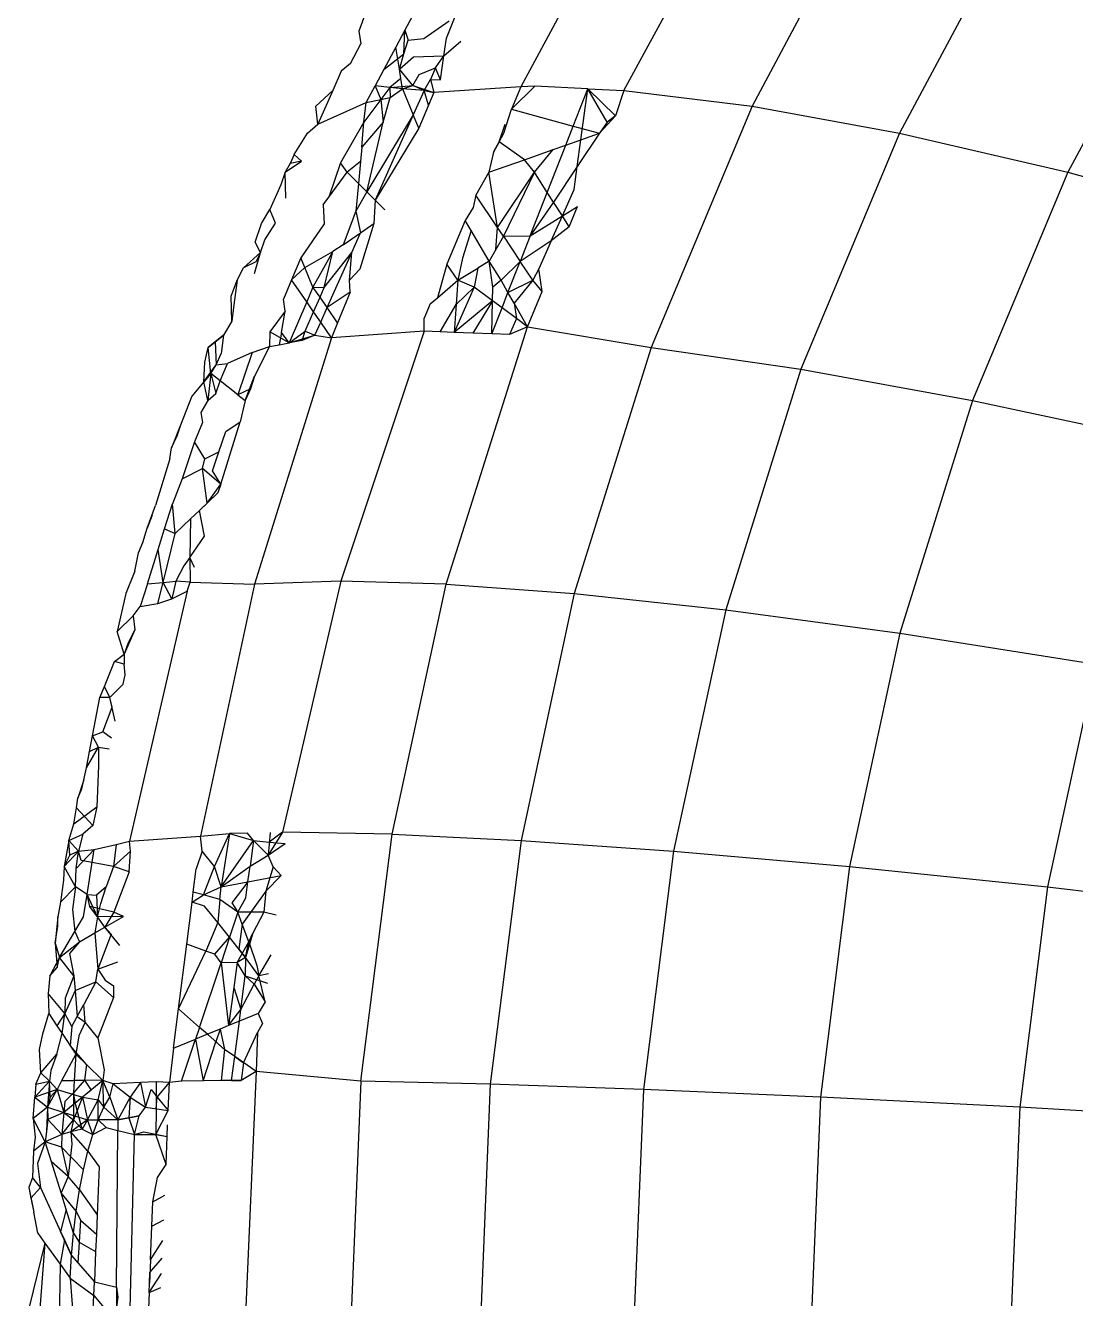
# Model space of a CAD drawing. Header units: millimetres. Extents: x 153 to 4750, y 92 to 3343.
# Drawn here: x 2845.381 to 2848.306, y 1089.182 to 1092.727 of the extents above; entities that cross this region are included whole.
import ezdxf

# ---------------------------------------------------------------- set-up
doc = ezdxf.new("R2010")
doc.units = ezdxf.units.MM

msp = doc.modelspace()

# ---------------------------------------------------------------- linework, layer by layer
for p, q in [((2847.1162, 1093.2197), (2846.7615, 1092.5568)), ((2847.0483, 1092.5467), (2847.4062, 1093.2031)), ((2847.7525, 1093.1512), (2847.4051, 1092.5028)), ((2848.1554, 1093.0612), (2847.8158, 1092.4273)), ((2848.6135, 1092.9315), (2848.285, 1092.3185)), ((2846.4792, 1092.7906), (2846.4383, 1092.7143)), ((2846.3284, 1092.7612), (2846.31, 1092.7115)), ((2846.491, 1092.6909), (2846.5617, 1092.7405)), ((2846.5544, 1092.6917), (2846.5816, 1092.7612)), ((2846.31, 1092.7115), (2846.3158, 1092.6763)), ((2846.4383, 1092.7143), (2846.4127, 1092.6665)), ((2846.4357, 1092.648), (2846.4383, 1092.7143)), ((2846.4383, 1092.7143), (2846.4473, 1092.6861)), ((2846.2865, 1092.6215), (2846.3158, 1092.6763)), ((2846.4127, 1092.6665), (2846.3795, 1092.6044)), ((2846.4228, 1092.6056), (2846.4127, 1092.6665)), ((2846.4357, 1092.648), (2846.4473, 1092.6861)), ((2846.4473, 1092.6861), (2846.491, 1092.6909)), ((2846.547, 1092.6426), (2846.5544, 1092.6917)), ((2846.547, 1092.6426), (2846.5944, 1092.6834)), ((2846.3795, 1092.6044), (2846.4357, 1092.648)), ((2846.4228, 1092.6056), (2846.4357, 1092.648)), ((2846.4228, 1092.6056), (2846.462, 1092.6402)), ((2846.462, 1092.6402), (2846.547, 1092.6426)), ((2846.5235, 1092.6097), (2846.547, 1092.6426)), ((2846.5371, 1092.5764), (2846.547, 1092.6426)), ((2846.2609, 1092.6), (2846.2379, 1092.5464)), ((2846.2865, 1092.6215), (2846.2609, 1092.6)), ((2846.3795, 1092.6044), (2846.355, 1092.5588)), ((2846.4271, 1092.5794), (2846.4228, 1092.6056)), ((2846.4606, 1092.5603), (2846.4228, 1092.6056)), ((2846.4606, 1092.5603), (2846.4777, 1092.5908)), ((2846.4777, 1092.5908), (2846.5235, 1092.6097)), ((2846.5235, 1092.6097), (2846.5092, 1092.5765)), ((2846.5371, 1092.5764), (2846.5235, 1092.6097)), ((2846.3303, 1092.5126), (2846.355, 1092.5588)), ((2846.3964, 1092.555), (2846.355, 1092.5588)), ((2846.355, 1092.5588), (2846.3711, 1092.5211)), ((2846.3964, 1092.555), (2846.3711, 1092.5211)), ((2846.4271, 1092.5794), (2846.3964, 1092.555)), ((2846.3964, 1092.555), (2846.4606, 1092.5603)), ((2846.4319, 1092.5507), (2846.3964, 1092.555)), ((2846.3964, 1092.555), (2846.3968, 1092.5265)), ((2846.4319, 1092.5507), (2846.4271, 1092.5794)), ((2846.4319, 1092.5507), (2846.4606, 1092.5603)), ((2846.4606, 1092.5603), (2846.5187, 1092.5409)), ((2846.4919, 1092.5464), (2846.4606, 1092.5603)), ((2846.4919, 1092.5464), (2846.5092, 1092.5765)), ((2846.5092, 1092.5765), (2846.5187, 1092.5409)), ((2846.5092, 1092.5765), (2846.5371, 1092.5764)), ((2846.7615, 1092.5568), (2846.5187, 1092.5409)), ((2846.7354, 1092.4944), (2846.8002, 1092.5585)), ((2846.7615, 1092.5568), (2846.7354, 1092.4944)), ((2846.8002, 1092.5585), (2846.7615, 1092.5568)), ((2846.9477, 1092.5507), (2846.8002, 1092.5585)), ((2846.1905, 1092.5028), (2846.2379, 1092.5464)), ((2846.2379, 1092.5464), (2846.1961, 1092.4528)), ((2846.3711, 1092.5211), (2846.3242, 1092.4583)), ((2846.3303, 1092.5126), (2846.3711, 1092.5211)), ((2846.3711, 1092.5211), (2846.3968, 1092.5265)), ((2846.3711, 1092.5211), (2846.3778, 1092.4583)), ((2846.3778, 1092.4583), (2846.3968, 1092.5265)), ((2846.3968, 1092.5265), (2846.4319, 1092.5507)), ((2846.4919, 1092.5464), (2846.4319, 1092.5507)), ((2846.4319, 1092.5507), (2846.4616, 1092.4787)), ((2846.4919, 1092.5464), (2846.4616, 1092.4787)), ((2846.4919, 1092.5464), (2846.5187, 1092.5409)), ((2846.5037, 1092.505), (2846.4919, 1092.5464)), ((2846.5187, 1092.5409), (2846.5037, 1092.505)), ((2846.9071, 1092.4473), (2846.9477, 1092.5507)), ((2846.9285, 1092.4092), (2846.9477, 1092.5507)), ((2847.0249, 1092.4757), (2846.9477, 1092.5507)), ((2846.9477, 1092.5507), (2847.0483, 1092.5467)), ((2847.0014, 1092.4583), (2846.9477, 1092.5507)), ((2847.0483, 1092.5467), (2847.0249, 1092.4757)), ((2847.0483, 1092.5467), (2847.4051, 1092.5028)), ((2846.1961, 1092.4528), (2846.1905, 1092.5028)), ((2846.1961, 1092.4528), (2846.3303, 1092.5126)), ((2846.3242, 1092.4583), (2846.3303, 1092.5126)), ((2846.5037, 1092.505), (2846.4771, 1092.4413)), ((2846.7135, 1092.4273), (2846.7354, 1092.4944)), ((2846.7354, 1092.4944), (2846.9071, 1092.4473)), ((2847.4051, 1092.5028), (2847.1241, 1091.8302)), ((2847.4051, 1092.5028), (2847.8158, 1092.4273)), ((2846.1673, 1092.4273), (2846.1961, 1092.4528)), ((2846.3242, 1092.4583), (2846.2591, 1092.3451)), ((2846.3778, 1092.4583), (2846.3179, 1092.3887)), ((2846.3179, 1092.3887), (2846.3242, 1092.4583)), ((2846.4616, 1092.4787), (2846.332, 1092.2639)), ((2846.332, 1092.2639), (2846.3778, 1092.4583)), ((2846.4616, 1092.4787), (2846.3553, 1092.2406)), ((2846.4771, 1092.4413), (2846.4616, 1092.4787)), ((2846.7008, 1092.4036), (2846.7179, 1092.4524)), ((2846.8863, 1092.3942), (2846.9071, 1092.4473)), ((2846.9071, 1092.4473), (2846.9799, 1092.4273)), ((2847.0249, 1092.4757), (2846.9799, 1092.4273)), ((2847.0014, 1092.4583), (2846.9799, 1092.4273)), ((2847.0249, 1092.4757), (2847.0014, 1092.4583)), ((2846.1302, 1092.3679), (2846.1673, 1092.4273)), ((2846.4771, 1092.4413), (2846.3553, 1092.2406)), ((2846.6853, 1092.3745), (2846.7135, 1092.4273)), ((2846.7008, 1092.4036), (2846.7135, 1092.4273)), ((2846.8863, 1092.3942), (2846.9285, 1092.4092)), ((2846.9799, 1092.4273), (2846.9184, 1092.3345)), ((2846.9184, 1092.3345), (2846.9285, 1092.4092)), ((2846.9285, 1092.4092), (2846.9799, 1092.4273)), ((2847.8158, 1092.4273), (2847.5409, 1091.7697)), ((2847.8158, 1092.4273), (2848.285, 1092.3185)), ((2846.3179, 1092.3887), (2846.3142, 1092.3482)), ((2846.6853, 1092.3745), (2846.672, 1092.3185)), ((2846.7008, 1092.4036), (2846.6853, 1092.3745)), ((2846.7713, 1092.3536), (2846.7008, 1092.4036)), ((2846.7713, 1092.3536), (2846.8509, 1092.3817)), ((2846.7988, 1092.3185), (2846.8509, 1092.3817)), ((2846.8347, 1092.2624), (2846.8863, 1092.3942)), ((2846.8509, 1092.3817), (2846.8863, 1092.3942)), ((2846.105, 1092.3185), (2846.1499, 1092.3495)), ((2846.119, 1092.3428), (2846.105, 1092.3185)), ((2846.1302, 1092.3679), (2846.119, 1092.3428)), ((2846.1499, 1092.3495), (2846.119, 1092.3428)), ((2846.1499, 1092.3495), (2846.1302, 1092.3679)), ((2846.2591, 1092.3451), (2846.2259, 1092.2495)), ((2846.2776, 1092.3185), (2846.2591, 1092.3451)), ((2846.3142, 1092.3482), (2846.2776, 1092.3185)), ((2846.3142, 1092.3482), (2846.3086, 1092.2873)), ((2846.672, 1092.3185), (2846.7713, 1092.3536)), ((2846.7988, 1092.3185), (2846.7713, 1092.3536)), ((2846.105, 1092.3185), (2846.0926, 1092.2839)), ((2846.1069, 1092.2465), (2846.105, 1092.3185)), ((2846.2259, 1092.2495), (2846.2776, 1092.3185)), ((2846.3086, 1092.2873), (2846.2776, 1092.3185)), ((2846.672, 1092.3185), (2846.6354, 1092.2551)), ((2846.696, 1092.1647), (2846.672, 1092.3185)), ((2846.696, 1092.1647), (2846.7988, 1092.3185)), ((2846.7988, 1092.3185), (2846.7125, 1092.1401)), ((2846.8347, 1092.2624), (2846.7988, 1092.3185)), ((2846.9184, 1092.3345), (2846.852, 1092.2353)), ((2846.9098, 1092.2703), (2846.9184, 1092.3345)), ((2848.285, 1092.3185), (2848.0192, 1091.6825)), ((2848.285, 1092.3185), (2848.8096, 1092.1755)), ((2846.0926, 1092.2839), (2846.0616, 1092.2146)), ((2846.3086, 1092.2873), (2846.3016, 1092.2101)), ((2846.332, 1092.2639), (2846.3086, 1092.2873)), ((2846.8769, 1092.1968), (2846.9098, 1092.2703)), ((2846.2101, 1092.2278), (2846.2259, 1092.2495)), ((2846.332, 1092.2639), (2846.3016, 1092.2101)), ((2846.382, 1092.2137), (2846.332, 1092.2639)), ((2846.3553, 1092.2406), (2846.3518, 1092.1755)), ((2846.6354, 1092.2551), (2846.6281, 1092.2201)), ((2846.696, 1092.1647), (2846.6354, 1092.2551)), ((2846.7873, 1092.1416), (2846.8347, 1092.2624)), ((2846.852, 1092.2353), (2846.7873, 1092.1416)), ((2846.852, 1092.2353), (2846.8347, 1092.2624)), ((2846.8769, 1092.1968), (2846.852, 1092.2353)), ((2846.0385, 1092.1755), (2846.0616, 1092.2146)), ((2846.0779, 1092.1771), (2846.0616, 1092.2146)), ((2846.2101, 1092.2278), (2846.2133, 1092.1745)), ((2846.3016, 1092.2101), (2846.266, 1092.1168)), ((2846.3016, 1092.2101), (2846.3149, 1092.1502)), ((2846.6281, 1092.2201), (2846.6057, 1092.1841)), ((2846.7873, 1092.1416), (2846.8769, 1092.1968)), ((2846.8458, 1092.1273), (2846.8769, 1092.1968)), ((2846.8769, 1092.1968), (2846.9192, 1092.2228)), ((2846.8957, 1092.1668), (2846.8769, 1092.1968)), ((2846.8957, 1092.1668), (2846.9192, 1092.2228)), ((2846.021, 1092.1236), (2846.0385, 1092.1755)), ((2846.0477, 1092.1304), (2846.0779, 1092.1771)), ((2846.2133, 1092.1745), (2846.1483, 1092.08)), ((2846.3518, 1092.1755), (2846.3129, 1092.0485)), ((2846.3149, 1092.1502), (2846.3518, 1092.1755)), ((2846.6057, 1092.1841), (2846.555, 1092.0628)), ((2846.6224, 1092.1564), (2846.6057, 1092.1841)), ((2846.6913, 1092.1032), (2846.696, 1092.1647)), ((2846.7125, 1092.1401), (2846.696, 1092.1647)), ((2846.8957, 1092.1668), (2846.8458, 1092.1273)), ((2846.036, 1092.0946), (2846.0477, 1092.1304)), ((2846.266, 1092.1168), (2846.3149, 1092.1502)), ((2846.2906, 1092.0952), (2846.3149, 1092.1502)), ((2846.6224, 1092.1564), (2846.5988, 1092.0792)), ((2846.673, 1092.0712), (2846.6224, 1092.1564)), ((2846.7125, 1092.1401), (2846.6913, 1092.1032)), ((2846.7125, 1092.1401), (2846.7873, 1092.1416)), ((2846.7125, 1092.1401), (2846.7593, 1092.0703)), ((2846.7873, 1092.1416), (2846.7593, 1092.0703)), ((2846.8458, 1092.1273), (2846.7593, 1092.0703)), ((2846.8458, 1092.1273), (2846.8111, 1092.0496)), ((2845.9891, 1092.0523), (2846.036, 1092.0946)), ((2846.019, 1092.0362), (2846.036, 1092.0946)), ((2846.036, 1092.0946), (2846.021, 1092.1236)), ((2846.036, 1092.0946), (2846.0228, 1092.0687)), ((2846.1592, 1092.0537), (2846.2378, 1092.0974)), ((2846.2378, 1092.0974), (2846.182, 1091.9988)), ((2846.2138, 1091.9977), (2846.2378, 1092.0974)), ((2846.2138, 1091.9977), (2846.2906, 1092.0952)), ((2846.2216, 1091.9416), (2846.2906, 1092.0952)), ((2846.266, 1092.1168), (2846.2378, 1092.0974)), ((2846.284, 1092.0176), (2846.2906, 1092.0952)), ((2846.6913, 1092.1032), (2846.673, 1092.0712)), ((2846.0228, 1092.0687), (2845.9891, 1092.0523)), ((2846.1483, 1092.08), (2846.1226, 1092.0186)), ((2846.1592, 1092.0537), (2846.1483, 1092.08)), ((2846.555, 1092.0628), (2846.5287, 1091.9691)), ((2846.586, 1092.0176), (2846.555, 1092.0628)), ((2846.5988, 1092.0792), (2846.586, 1092.0176)), ((2846.673, 1092.0712), (2846.6409, 1092.0515)), ((2846.6834, 1091.9988), (2846.673, 1092.0712)), ((2846.7061, 1092.0176), (2846.673, 1092.0712)), ((2846.7593, 1092.0703), (2846.7061, 1092.0176)), ((2846.7253, 1091.9836), (2846.7593, 1092.0703)), ((2846.7946, 1092.0176), (2846.7593, 1092.0703)), ((2845.9712, 1092.0176), (2845.9891, 1092.0523)), ((2846.1226, 1092.0186), (2846.1592, 1092.0537)), ((2846.182, 1091.9988), (2846.1592, 1092.0537)), ((2846.3129, 1092.0485), (2846.284, 1092.0176)), ((2846.586, 1092.0176), (2846.6409, 1092.0515)), ((2846.6409, 1092.0515), (2846.6315, 1091.9988)), ((2846.8111, 1092.0496), (2846.7946, 1092.0176)), ((2846.8202, 1091.9861), (2846.8111, 1092.0496)), ((2845.9539, 1091.9734), (2845.9712, 1092.0176)), ((2845.9712, 1092.0176), (2845.9621, 1091.949)), ((2846.1226, 1092.0186), (2846.1003, 1091.9652)), ((2846.1647, 1091.9578), (2846.1226, 1092.0186)), ((2846.182, 1091.9988), (2846.1647, 1091.9578)), ((2846.2018, 1091.9702), (2846.182, 1091.9988)), ((2846.182, 1091.9988), (2846.2138, 1091.9977)), ((2846.2018, 1091.9702), (2846.2138, 1091.9977)), ((2846.2861, 1091.9842), (2846.2216, 1091.9416)), ((2846.2861, 1091.9842), (2846.2507, 1091.8996)), ((2846.2861, 1091.9842), (2846.284, 1092.0176)), ((2846.5287, 1091.9691), (2846.586, 1092.0176)), ((2846.6315, 1091.9988), (2846.5751, 1091.8726)), ((2846.586, 1092.0176), (2846.5809, 1091.95)), ((2846.5809, 1091.95), (2846.6315, 1091.9988)), ((2846.6315, 1091.9988), (2846.586, 1092.0176)), ((2846.6825, 1091.9607), (2846.6315, 1091.9988)), ((2846.6825, 1091.9607), (2846.6834, 1091.9988)), ((2846.7061, 1092.0176), (2846.6834, 1091.9988)), ((2846.7253, 1091.9836), (2846.7061, 1092.0176)), ((2846.7253, 1091.9836), (2846.7946, 1092.0176)), ((2846.7946, 1092.0176), (2846.7421, 1091.9541)), ((2846.7793, 1091.8882), (2846.8202, 1091.9861)), ((2846.8202, 1091.9861), (2846.7946, 1092.0176)), ((2845.9564, 1091.9038), (2845.9539, 1091.9734)), ((2845.9621, 1091.949), (2845.9564, 1091.9038)), ((2846.1047, 1091.9317), (2846.1003, 1091.9652)), ((2846.1647, 1091.9578), (2846.1163, 1091.8434)), ((2846.184, 1091.9298), (2846.1647, 1091.9578)), ((2846.184, 1091.9298), (2846.2018, 1091.9702)), ((2846.2216, 1091.9416), (2846.2018, 1091.9702)), ((2846.5088, 1091.9522), (2846.4921, 1091.9121)), ((2846.5088, 1091.9522), (2846.5287, 1091.9691)), ((2846.536, 1091.8741), (2846.5809, 1091.95)), ((2846.6825, 1091.9607), (2846.5751, 1091.8726)), ((2846.5809, 1091.95), (2846.5751, 1091.8726)), ((2846.6825, 1091.9607), (2846.6273, 1091.8706)), ((2846.6803, 1091.8685), (2846.6825, 1091.9607)), ((2846.7087, 1091.9411), (2846.6825, 1091.9607)), ((2846.7087, 1091.9411), (2846.7253, 1091.9836)), ((2846.7421, 1091.9541), (2846.7253, 1091.9836)), ((2846.7421, 1091.9541), (2846.7491, 1091.9109)), ((2846.7793, 1091.8882), (2846.7421, 1091.9541)), ((2846.1047, 1091.9317), (2846.0623, 1091.8742)), ((2846.0947, 1091.8718), (2846.1047, 1091.9317)), ((2846.1606, 1091.8763), (2846.184, 1091.9298)), ((2846.2037, 1091.9014), (2846.184, 1091.9298)), ((2846.2037, 1091.9014), (2846.2216, 1091.9416)), ((2846.2507, 1091.8996), (2846.2216, 1091.9416)), ((2846.6803, 1091.8685), (2846.7087, 1091.9411)), ((2846.7491, 1091.9109), (2846.7087, 1091.9411)), ((2845.9564, 1091.9038), (2845.9334, 1091.8651)), ((2846.1875, 1091.8651), (2846.2037, 1091.9014)), ((2846.234, 1091.8576), (2846.2037, 1091.9014)), ((2846.2507, 1091.8996), (2846.234, 1091.8576)), ((2846.4917, 1091.8758), (2846.4921, 1091.9121)), ((2846.5529, 1091.1709), (2846.7793, 1091.8882)), ((2846.7491, 1091.9109), (2846.7293, 1091.8667)), ((2846.7793, 1091.8882), (2846.7293, 1091.8667)), ((2846.7793, 1091.8882), (2846.7491, 1091.9109)), ((2846.7793, 1091.8882), (2847.1241, 1091.8302)), ((2845.8899, 1091.8302), (2845.9334, 1091.8651)), ((2845.91, 1091.8463), (2845.8899, 1091.8302)), ((2845.9334, 1091.8651), (2845.91, 1091.8463)), ((2845.91, 1091.8463), (2845.9127, 1091.7818)), ((2845.9334, 1091.8651), (2845.9261, 1091.814)), ((2846.234, 1091.8576), (2846.0195, 1091.1709)), ((2846.0623, 1091.8742), (2846.0607, 1091.8333)), ((2846.1163, 1091.8434), (2846.0623, 1091.8742)), ((2846.0947, 1091.8718), (2846.0883, 1091.8383)), ((2846.0883, 1091.8383), (2846.1163, 1091.8434)), ((2846.1163, 1091.8434), (2846.0947, 1091.8718)), ((2846.1163, 1091.8434), (2846.1606, 1091.8763)), ((2846.1163, 1091.8434), (2846.1875, 1091.8651)), ((2846.1519, 1091.8498), (2846.1163, 1091.8434)), ((2846.1519, 1091.8498), (2846.1606, 1091.8763)), ((2846.1875, 1091.8651), (2846.1519, 1091.8498)), ((2846.1606, 1091.8763), (2846.1875, 1091.8651)), ((2846.1875, 1091.8651), (2846.234, 1091.8576)), ((2846.4917, 1091.8758), (2846.234, 1091.8576)), ((2846.4917, 1091.8758), (2846.2594, 1091.1793)), ((2846.536, 1091.8741), (2846.4917, 1091.8758)), ((2846.5751, 1091.8726), (2846.536, 1091.8741)), ((2846.6273, 1091.8706), (2846.5751, 1091.8726)), ((2846.6803, 1091.8685), (2846.6273, 1091.8706)), ((2846.7293, 1091.8667), (2846.6803, 1091.8685)), ((2845.8813, 1091.7899), (2845.8899, 1091.8302)), ((2845.8976, 1091.7578), (2845.8899, 1091.8302)), ((2845.9127, 1091.7818), (2845.9261, 1091.814)), ((2846.0127, 1091.8164), (2845.9439, 1091.7859)), ((2846.0127, 1091.8164), (2845.9733, 1091.6982)), ((2846.0127, 1091.8164), (2846.0607, 1091.8333)), ((2846.0607, 1091.8333), (2846.0189, 1091.7502)), ((2846.0607, 1091.8333), (2846.0883, 1091.8383)), ((2847.1241, 1091.8302), (2846.91, 1091.1448)), ((2847.1241, 1091.8302), (2847.5409, 1091.7697)), ((2845.8783, 1091.7349), (2845.8813, 1091.7899)), ((2845.8783, 1091.7349), (2845.9127, 1091.7818)), ((2845.8976, 1091.7578), (2845.9127, 1091.7818)), ((2845.9127, 1091.7818), (2845.9439, 1091.7859)), ((2845.9235, 1091.7374), (2845.9439, 1091.7859)), ((2845.8976, 1091.7578), (2845.8783, 1091.7349)), ((2845.8976, 1091.7578), (2845.8895, 1091.6825)), ((2845.8976, 1091.7578), (2845.9112, 1091.7024)), ((2845.9235, 1091.7374), (2845.8976, 1091.7578)), ((2845.9112, 1091.7024), (2845.9235, 1091.7374)), ((2845.9733, 1091.6982), (2845.9235, 1091.7374)), ((2845.9933, 1091.6825), (2846.0189, 1091.7502)), ((2846.0189, 1091.7502), (2846.008, 1091.7154)), ((2847.5409, 1091.7697), (2847.3317, 1091.0996)), ((2847.5409, 1091.7697), (2848.0192, 1091.6825)), ((2845.8783, 1091.7349), (2845.8446, 1091.6948)), ((2845.8895, 1091.6825), (2845.8783, 1091.7349)), ((2845.8895, 1091.6825), (2845.9112, 1091.7024)), ((2846.008, 1091.7154), (2845.9733, 1091.6982)), ((2846.008, 1091.7154), (2845.9933, 1091.6825)), ((2845.8446, 1091.6948), (2845.813, 1091.6145)), ((2845.8895, 1091.6825), (2845.87, 1091.6492)), ((2845.9733, 1091.6982), (2845.9933, 1091.6825)), ((2845.9933, 1091.6825), (2845.9794, 1091.6238)), ((2848.0192, 1091.6825), (2847.8168, 1091.0344)), ((2848.0192, 1091.6825), (2848.5557, 1091.5679)), ((2845.87, 1091.6492), (2845.8744, 1091.6213)), ((2845.813, 1091.6145), (2845.7882, 1091.5514)), ((2845.813, 1091.6145), (2845.8023, 1091.5804)), ((2845.8744, 1091.6213), (2845.8518, 1091.5679)), ((2845.9202, 1091.5395), (2845.9393, 1091.5965)), ((2845.9252, 1091.4501), (2845.9794, 1091.6238)), ((2845.9393, 1091.5965), (2845.9794, 1091.6238)), ((2845.7882, 1091.5514), (2845.8023, 1091.5804)), ((2845.8518, 1091.5679), (2845.8179, 1091.4646)), ((2845.8811, 1091.5208), (2845.8518, 1091.5679)), ((2845.7835, 1091.52), (2845.7882, 1091.5514)), ((2845.8811, 1091.5208), (2845.9202, 1091.5395)), ((2845.9025, 1091.4865), (2845.9202, 1091.5395)), ((2845.7835, 1091.52), (2845.7431, 1091.3908)), ((2845.8179, 1091.4646), (2845.8747, 1091.4938)), ((2845.8747, 1091.4938), (2845.8811, 1091.5208)), ((2845.9252, 1091.4501), (2845.8747, 1091.4938)), ((2845.8874, 1091.3969), (2845.8747, 1091.4938)), ((2845.8179, 1091.4646), (2845.7905, 1091.3948)), ((2845.9252, 1091.4501), (2845.9025, 1091.4865)), ((2845.8657, 1091.3764), (2845.9174, 1091.4253)), ((2845.8874, 1091.3969), (2845.9252, 1091.4501)), ((2845.9174, 1091.4253), (2845.8874, 1091.3969)), ((2845.9252, 1091.4501), (2845.9174, 1091.4253)), ((2845.7207, 1091.3275), (2845.7431, 1091.3908)), ((2845.7688, 1091.3252), (2845.7905, 1091.3948)), ((2845.798, 1091.3122), (2845.7905, 1091.3948)), ((2845.8874, 1091.3969), (2845.8657, 1091.3764)), ((2845.7344, 1091.363), (2845.7207, 1091.3275)), ((2845.798, 1091.3122), (2845.8415, 1091.3534)), ((2845.8415, 1091.3534), (2845.839, 1091.2459)), ((2845.8657, 1091.3764), (2845.8415, 1091.3534)), ((2845.8797, 1091.3046), (2845.8657, 1091.3764)), ((2845.7086, 1091.2875), (2845.7207, 1091.3275)), ((2845.7507, 1091.2674), (2845.7688, 1091.3252)), ((2845.7645, 1091.1763), (2845.798, 1091.3122)), ((2845.7688, 1091.3252), (2845.798, 1091.3122)), ((2845.6964, 1091.2589), (2845.7086, 1091.2875)), ((2845.839, 1091.2459), (2845.8797, 1091.3046)), ((2845.6857, 1091.2072), (2845.6964, 1091.2589)), ((2845.7211, 1091.1726), (2845.7507, 1091.2674)), ((2845.7645, 1091.1763), (2845.7507, 1091.2674)), ((2845.839, 1091.2459), (2845.8227, 1091.2223)), ((2845.8526, 1091.2177), (2845.839, 1091.2459)), ((2845.839, 1091.2459), (2845.8399, 1091.1771)), ((2845.6857, 1091.2072), (2845.661, 1091.1448)), ((2845.8227, 1091.2223), (2845.7999, 1091.1793)), ((2845.7211, 1091.1726), (2845.7013, 1091.1092)), ((2845.7211, 1091.1726), (2845.7645, 1091.1763)), ((2845.7499, 1091.1174), (2845.7645, 1091.1763)), ((2845.7645, 1091.1763), (2845.7999, 1091.1793)), ((2845.7887, 1091.1307), (2845.7645, 1091.1763)), ((2845.7999, 1091.1793), (2845.7887, 1091.1307)), ((2845.8399, 1091.1771), (2845.7999, 1091.1793)), ((2845.8318, 1091.1513), (2845.8399, 1091.1771)), ((2845.8399, 1091.1771), (2846.0195, 1091.1709)), ((2846.0195, 1091.1709), (2845.8685, 1090.4691)), ((2846.2594, 1091.1793), (2846.0195, 1091.1709)), ((2846.2594, 1091.1793), (2846.097, 1090.4801)), ((2846.5529, 1091.1709), (2846.2594, 1091.1793)), ((2846.4026, 1090.4748), (2846.5529, 1091.1709)), ((2846.5529, 1091.1709), (2846.91, 1091.1448)), ((2845.661, 1091.1448), (2845.6366, 1091.0391)), ((2845.8318, 1091.1513), (2845.6709, 1090.4551)), ((2845.7887, 1091.1307), (2845.8318, 1091.1513)), ((2846.91, 1091.1448), (2846.7616, 1090.4575)), ((2846.91, 1091.1448), (2847.3317, 1091.0996)), ((2845.6813, 1091.0829), (2845.7013, 1091.1092)), ((2845.7013, 1091.1092), (2845.7499, 1091.1174)), ((2845.7499, 1091.1174), (2845.7887, 1091.1307)), ((2847.3317, 1091.0996), (2847.1866, 1090.4276)), ((2847.3317, 1091.0996), (2847.8168, 1091.0344)), ((2845.6366, 1091.0391), (2845.6813, 1091.0829)), ((2845.6813, 1091.0829), (2845.6863, 1091.0441)), ((2845.6567, 1090.9763), (2845.6366, 1091.0391)), ((2845.6863, 1091.0441), (2845.6567, 1090.9763)), ((2845.6863, 1091.0441), (2845.6672, 1091.0077)), ((2847.8168, 1091.0344), (2847.6765, 1090.3845)), ((2847.8168, 1091.0344), (2848.3623, 1090.9487)), ((2845.6672, 1091.0077), (2845.6567, 1090.9763)), ((2845.6013, 1090.8864), (2845.6294, 1090.9555)), ((2845.6294, 1090.9555), (2845.6567, 1090.9763)), ((2845.6562, 1090.9487), (2845.6294, 1090.9555)), ((2845.6567, 1090.9763), (2845.6562, 1090.9487)), ((2845.6593, 1090.9189), (2845.6562, 1090.9487)), ((2848.3623, 1090.9487), (2848.2283, 1090.3279)), ((2845.5888, 1090.8557), (2845.6013, 1090.8864)), ((2845.6161, 1090.8557), (2845.6013, 1090.8864)), ((2845.6536, 1090.8928), (2845.6161, 1090.8557)), ((2845.6536, 1090.8928), (2845.6593, 1090.9189)), ((2845.5683, 1090.7486), (2845.5888, 1090.8557)), ((2845.6161, 1090.8557), (2845.5888, 1090.8557)), ((2845.6314, 1090.7897), (2845.6161, 1090.8557)), ((2845.6225, 1090.8283), (2845.6161, 1090.8557)), ((2845.5967, 1090.7598), (2845.6225, 1090.8283)), ((2845.5595, 1090.7053), (2845.5683, 1090.7486)), ((2845.5683, 1090.7486), (2845.5967, 1090.7598)), ((2845.5851, 1090.7177), (2845.5683, 1090.7486)), ((2845.6212, 1090.7423), (2845.5967, 1090.7598)), ((2845.5513, 1090.6598), (2845.5851, 1090.7177)), ((2845.5595, 1090.7053), (2845.5851, 1090.7177)), ((2845.5851, 1090.7177), (2845.5849, 1090.6656)), ((2845.5851, 1090.7177), (2845.6148, 1090.7128)), ((2845.5513, 1090.6598), (2845.5595, 1090.7053)), ((2845.5441, 1090.6263), (2845.5513, 1090.6598)), ((2845.5849, 1090.6656), (2845.5799, 1090.5512)), ((2845.5441, 1090.6263), (2845.5275, 1090.5748)), ((2845.5275, 1090.5748), (2845.5381, 1090.6014)), ((2845.5381, 1090.6014), (2845.5441, 1090.6263)), ((2845.5233, 1090.5486), (2845.5275, 1090.5748)), ((2845.5163, 1090.5041), (2845.5799, 1090.5512)), ((2845.5163, 1090.5041), (2845.5233, 1090.5486)), ((2845.5686, 1090.4987), (2845.5233, 1090.5486)), ((2845.5799, 1090.5512), (2845.5686, 1090.4987)), ((2845.5023, 1090.4575), (2845.5163, 1090.5041)), ((2845.5686, 1090.4987), (2845.5409, 1090.4748)), ((2845.5023, 1090.4575), (2845.5409, 1090.4748)), ((2845.5409, 1090.4748), (2845.5292, 1090.4276)), ((2845.6709, 1090.4551), (2845.8685, 1090.4691)), ((2845.8685, 1090.4691), (2845.9496, 1090.4767)), ((2845.8739, 1090.4276), (2845.8685, 1090.4691)), ((2845.9078, 1090.3845), (2845.9496, 1090.4767)), ((2845.9496, 1090.4767), (2845.926, 1090.3279)), ((2845.9999, 1090.4778), (2845.9496, 1090.4767)), ((2845.9496, 1090.4767), (2846.0167, 1090.4575)), ((2846.0167, 1090.4575), (2845.9999, 1090.4778)), ((2846.097, 1090.4801), (2846.0572, 1090.4163)), ((2846.0629, 1090.4793), (2846.0572, 1090.4163)), ((2846.097, 1090.4801), (2846.0605, 1090.453)), ((2846.4026, 1090.4748), (2846.097, 1090.4801)), ((2846.3158, 1089.7868), (2846.4026, 1090.4748)), ((2846.4026, 1090.4748), (2846.7616, 1090.4575)), ((2845.5023, 1090.4575), (2845.4894, 1090.3845)), ((2845.4894, 1090.3845), (2845.5292, 1090.4276)), ((2845.5292, 1090.4276), (2845.5023, 1090.4575)), ((2845.5047, 1090.4163), (2845.5023, 1090.4575)), ((2845.5292, 1090.4276), (2845.5047, 1090.4163)), ((2845.5728, 1090.4322), (2845.523, 1090.3789)), ((2845.523, 1090.3789), (2845.5292, 1090.4276)), ((2845.5292, 1090.4276), (2845.5728, 1090.4322)), ((2845.5367, 1090.4017), (2845.5292, 1090.4276)), ((2845.5529, 1090.3068), (2845.5728, 1090.4322)), ((2845.5728, 1090.4322), (2845.634, 1090.4465)), ((2845.634, 1090.4465), (2845.6268, 1090.3845)), ((2845.6736, 1090.4276), (2845.6268, 1090.3845)), ((2845.634, 1090.4465), (2845.6709, 1090.4551)), ((2845.6705, 1090.3701), (2845.6736, 1090.4276)), ((2845.6736, 1090.4276), (2845.6709, 1090.4551)), ((2845.8739, 1090.4276), (2845.857, 1090.378)), ((2845.9078, 1090.3845), (2845.8739, 1090.4276)), ((2845.926, 1090.3279), (2846.0167, 1090.4575)), ((2846.0167, 1090.4575), (2846.0069, 1090.3854)), ((2846.0167, 1090.4575), (2846.0605, 1090.453)), ((2846.0572, 1090.4163), (2846.0167, 1090.4575)), ((2846.0572, 1090.4163), (2846.1044, 1090.4485)), ((2846.0605, 1090.453), (2846.1044, 1090.4485)), ((2846.7616, 1090.4575), (2846.6759, 1089.7783)), ((2846.7616, 1090.4575), (2847.1866, 1090.4276)), ((2847.1866, 1090.4276), (2847.1028, 1089.7635)), ((2847.1866, 1090.4276), (2847.6765, 1090.3845)), ((2845.4894, 1090.3845), (2845.5047, 1090.4163)), ((2845.6268, 1090.3845), (2845.5367, 1090.4017)), ((2846.0069, 1090.3854), (2846.0572, 1090.4163)), ((2846.0714, 1090.3836), (2846.0572, 1090.4163)), ((2845.4894, 1090.3845), (2845.4874, 1090.347)), ((2845.5206, 1090.3279), (2845.4894, 1090.3845)), ((2845.5206, 1090.3279), (2845.523, 1090.3789)), ((2845.6268, 1090.3845), (2845.6065, 1090.3279)), ((2845.6705, 1090.3701), (2845.6268, 1090.3845)), ((2845.6705, 1090.3701), (2845.6279, 1090.2579)), ((2845.8489, 1090.3136), (2845.857, 1090.378)), ((2845.8773, 1090.3056), (2845.9078, 1090.3845)), ((2845.926, 1090.3279), (2845.9078, 1090.3845)), ((2845.926, 1090.3279), (2846.0069, 1090.3854)), ((2846.0011, 1090.342), (2846.0069, 1090.3854)), ((2846.0011, 1090.342), (2846.0932, 1090.3594)), ((2846.0714, 1090.3836), (2846.0509, 1090.3165)), ((2846.0509, 1090.3165), (2846.0932, 1090.3594)), ((2846.0932, 1090.3594), (2846.0714, 1090.3836)), ((2847.6765, 1090.3845), (2847.5955, 1089.7422)), ((2847.6765, 1090.3845), (2848.2283, 1090.3279)), ((2845.4874, 1090.347), (2845.4791, 1090.2858)), ((2845.5206, 1090.3279), (2845.4791, 1090.2858)), ((2845.5206, 1090.3279), (2845.5126, 1090.265)), ((2845.5529, 1090.3068), (2845.5206, 1090.3279)), ((2845.6065, 1090.3279), (2845.5791, 1090.3046)), ((2845.5915, 1090.2816), (2845.6065, 1090.3279)), ((2845.8773, 1090.3056), (2845.926, 1090.3279)), ((2845.9228, 1090.2927), (2845.926, 1090.3279)), ((2845.926, 1090.3279), (2846.0011, 1090.342)), ((2846.0011, 1090.342), (2845.956, 1090.2833)), ((2845.9951, 1090.2973), (2846.0011, 1090.342)), ((2848.2283, 1090.3279), (2848.1509, 1089.7142)), ((2848.2283, 1090.3279), (2848.8366, 1090.2579)), ((2845.4791, 1090.2858), (2845.4713, 1090.2449)), ((2845.5431, 1090.2444), (2845.5529, 1090.3068)), ((2845.582, 1090.2449), (2845.5529, 1090.3068)), ((2845.5606, 1090.2738), (2845.5529, 1090.3068)), ((2845.5529, 1090.3068), (2845.5791, 1090.3046)), ((2845.5791, 1090.3046), (2845.582, 1090.2449)), ((2845.582, 1090.2449), (2845.5915, 1090.2816)), ((2845.8306, 1090.1686), (2845.8454, 1090.2859)), ((2845.8454, 1090.2859), (2845.8489, 1090.3136)), ((2845.8454, 1090.2859), (2845.8773, 1090.3056)), ((2845.8801, 1090.2746), (2845.8454, 1090.2859)), ((2845.8773, 1090.3056), (2845.8489, 1090.3136)), ((2845.9228, 1090.2927), (2845.8773, 1090.3056)), ((2845.9228, 1090.2927), (2845.9169, 1090.2287)), ((2845.973, 1090.2579), (2845.9228, 1090.2927)), ((2845.956, 1090.2833), (2845.973, 1090.2579)), ((2845.973, 1090.2579), (2845.9951, 1090.2973)), ((2846.0509, 1090.3165), (2845.9852, 1090.2245)), ((2846.0509, 1090.3165), (2846.0457, 1090.2579)), ((2845.5126, 1090.265), (2845.5191, 1090.2043)), ((2845.582, 1090.2449), (2845.5606, 1090.2738)), ((2845.6279, 1090.2579), (2845.5606, 1090.2738)), ((2845.6279, 1090.2579), (2845.6029, 1090.2159)), ((2845.6548, 1090.2458), (2845.6279, 1090.2579)), ((2845.9169, 1090.2287), (2845.8801, 1090.2746)), ((2845.973, 1090.2579), (2845.9497, 1090.1877)), ((2845.9852, 1090.2245), (2845.973, 1090.2579)), ((2846.0457, 1090.2579), (2845.973, 1090.2579)), ((2846.0457, 1090.2579), (2846.015, 1090.1993)), ((2846.0793, 1090.2492), (2846.0457, 1090.2579)), ((2845.4713, 1090.2449), (2845.4637, 1090.1713)), ((2845.4637, 1090.1713), (2845.4712, 1090.2186)), ((2845.4712, 1090.2186), (2845.4713, 1090.2449)), ((2845.5191, 1090.2043), (2845.5431, 1090.2444)), ((2845.582, 1090.2449), (2845.5749, 1090.1998)), ((2845.5749, 1090.1998), (2845.6029, 1090.2159)), ((2845.6548, 1090.2458), (2845.582, 1090.2449)), ((2845.6029, 1090.2159), (2845.582, 1090.2449)), ((2845.6029, 1090.2159), (2845.6548, 1090.2458)), ((2845.6446, 1090.1648), (2845.6029, 1090.2159)), ((2845.6029, 1090.2159), (2845.62, 1090.1962)), ((2845.9169, 1090.2287), (2845.8839, 1090.1493)), ((2845.9497, 1090.1877), (2845.9169, 1090.2287)), ((2845.9852, 1090.2245), (2845.9758, 1090.155)), ((2846.0032, 1090.1751), (2845.9852, 1090.2245)), ((2845.4758, 1090.1318), (2845.5191, 1090.2043)), ((2845.5191, 1090.2043), (2845.5321, 1090.1751)), ((2845.5321, 1090.1751), (2845.5749, 1090.1998)), ((2845.5749, 1090.1998), (2845.5825, 1090.0986)), ((2845.62, 1090.1962), (2845.5825, 1090.0986)), ((2845.9087, 1090.1404), (2845.9497, 1090.1877)), ((2845.9497, 1090.1877), (2845.9262, 1090.117)), ((2845.9944, 1090.1318), (2845.9497, 1090.1877)), ((2846.015, 1090.1993), (2845.9944, 1090.1318)), ((2846.0032, 1090.1751), (2846.015, 1090.1993)), ((2845.4637, 1090.1713), (2845.4758, 1090.1318)), ((2845.4637, 1090.1713), (2845.4695, 1090.1037)), ((2845.4758, 1090.1318), (2845.5321, 1090.1751)), ((2845.5321, 1090.1751), (2845.5036, 1090.1425)), ((2845.5036, 1090.1425), (2845.5163, 1090.0806)), ((2845.8079, 1089.9887), (2845.8306, 1090.1686)), ((2845.8079, 1089.9887), (2845.8839, 1090.1493)), ((2845.8839, 1090.1493), (2845.8306, 1090.1686)), ((2845.9087, 1090.1404), (2845.8839, 1090.1493)), ((2845.9262, 1090.117), (2845.9087, 1090.1404)), ((2845.9708, 1090.1179), (2846.0032, 1090.1751)), ((2845.9758, 1090.155), (2845.9944, 1090.1318)), ((2845.9944, 1090.1318), (2846.0032, 1090.1751)), ((2846.0032, 1090.1751), (2846.0257, 1090.1095)), ((2845.4758, 1090.1318), (2845.4493, 1090.0806)), ((2845.4695, 1090.1037), (2845.4758, 1090.1318)), ((2845.5163, 1090.0806), (2845.4758, 1090.1318)), ((2845.5825, 1090.0986), (2845.6388, 1090.119)), ((2845.8663, 1089.9369), (2845.9262, 1090.117)), ((2845.9708, 1090.1179), (2845.9262, 1090.117)), ((2845.9262, 1090.117), (2845.9471, 1089.9418)), ((2845.9708, 1090.1179), (2845.9613, 1090.0475)), ((2845.9944, 1090.1318), (2845.9708, 1090.1179)), ((2845.9935, 1090.0806), (2845.9708, 1090.1179)), ((2845.9944, 1090.1318), (2845.9935, 1090.0806)), ((2846.0312, 1090.0806), (2845.9944, 1090.1318)), ((2846.0257, 1090.1095), (2846.0312, 1090.0806)), ((2846.0312, 1090.0806), (2846.0654, 1090.1387)), ((2845.4493, 1090.0806), (2845.4448, 1090.0311)), ((2845.4493, 1090.0806), (2845.4695, 1090.1037)), ((2845.5163, 1090.0806), (2845.4924, 1090.018)), ((2845.5163, 1090.0806), (2845.5196, 1090.0395)), ((2845.5771, 1090.0634), (2845.5825, 1090.0986)), ((2845.5825, 1090.0986), (2845.6036, 1090.0679)), ((2845.9812, 1089.9862), (2845.9935, 1090.0806)), ((2845.9935, 1090.0806), (2846.0554, 1090.06)), ((2845.9935, 1090.0806), (2846.0186, 1090.0568)), ((2846.0312, 1090.0806), (2846.0186, 1090.0568)), ((2846.0587, 1090.0861), (2846.0312, 1090.0806)), ((2846.0488, 1090.0075), (2846.0312, 1090.0806)), ((2845.5196, 1090.0395), (2845.4911, 1089.9758)), ((2845.5196, 1090.0395), (2845.5771, 1090.0634)), ((2845.5196, 1090.0395), (2845.5253, 1089.9672)), ((2845.5771, 1090.0634), (2845.5435, 1090.0009)), ((2845.6264, 1090.0204), (2845.5771, 1090.0634)), ((2845.6036, 1090.0679), (2845.6264, 1090.0529)), ((2845.6264, 1090.0529), (2845.6264, 1090.0204)), ((2845.9613, 1090.0475), (2845.9471, 1089.9418)), ((2845.9613, 1090.0475), (2845.9812, 1089.9862)), ((2845.9812, 1089.9862), (2846.0186, 1090.0568)), ((2846.0186, 1090.0568), (2846.0488, 1090.0075)), ((2845.4448, 1090.0311), (2845.446, 1089.9758)), ((2845.4911, 1089.9758), (2845.4448, 1090.0311)), ((2845.4924, 1090.018), (2845.4911, 1089.9758)), ((2845.5253, 1089.9672), (2845.5435, 1090.0009)), ((2845.5475, 1089.9517), (2845.5435, 1090.0009)), ((2845.6264, 1090.0204), (2845.5832, 1089.9074)), ((2846.0488, 1090.0075), (2846.0296, 1089.9758)), ((2845.4296, 1089.9185), (2845.446, 1089.9758)), ((2845.446, 1089.9758), (2845.4689, 1089.9414)), ((2845.4911, 1089.9758), (2845.4689, 1089.9414)), ((2845.4835, 1089.9195), (2845.4911, 1089.9758)), ((2845.5103, 1089.9393), (2845.4911, 1089.9758)), ((2845.5103, 1089.9393), (2845.5253, 1089.9672)), ((2845.5253, 1089.9672), (2845.5475, 1089.9517)), ((2845.794, 1089.8786), (2845.8079, 1089.9887)), ((2845.8079, 1089.9887), (2845.8663, 1089.9369)), ((2845.9471, 1089.9418), (2845.9812, 1089.9862)), ((2845.9771, 1089.9541), (2845.9812, 1089.9862)), ((2846.0296, 1089.9758), (2845.9771, 1089.9541)), ((2846.0296, 1089.9758), (2846.0413, 1089.9477)), ((2845.4689, 1089.9414), (2845.4835, 1089.9195)), ((2845.5103, 1089.9393), (2845.5055, 1089.8865)), ((2845.5475, 1089.9517), (2845.5296, 1089.9133)), ((2845.5832, 1089.9074), (2845.5475, 1089.9517)), ((2845.8663, 1089.9369), (2845.8553, 1089.9039)), ((2845.8881, 1089.9175), (2845.8663, 1089.9369)), ((2845.9235, 1089.932), (2845.8881, 1089.9175)), ((2845.9235, 1089.932), (2845.9118, 1089.8965)), ((2845.9471, 1089.9418), (2845.9235, 1089.932)), ((2845.9235, 1089.932), (2845.9357, 1089.8752)), ((2845.9771, 1089.9541), (2845.9471, 1089.9418)), ((2845.9643, 1089.8553), (2845.9771, 1089.9541)), ((2846.0413, 1089.9477), (2846.0279, 1089.9228)), ((2845.4202, 1089.8752), (2845.4296, 1089.9185)), ((2845.469, 1089.8624), (2845.4835, 1089.9195)), ((2845.4835, 1089.9195), (2845.5216, 1089.8624)), ((2845.5296, 1089.9133), (2845.5216, 1089.8624)), ((2845.5832, 1089.9074), (2845.6009, 1089.8182)), ((2845.794, 1089.8786), (2845.8553, 1089.9039)), ((2845.8164, 1089.7872), (2845.8553, 1089.9039)), ((2845.8881, 1089.9175), (2845.8553, 1089.9039)), ((2845.8553, 1089.9039), (2845.8761, 1089.7878)), ((2845.8761, 1089.7878), (2845.9118, 1089.8965)), ((2845.9357, 1089.8752), (2845.8881, 1089.9175)), ((2845.9118, 1089.8965), (2845.9357, 1089.8752)), ((2845.9891, 1089.838), (2846.0279, 1089.9228)), ((2846.0279, 1089.9228), (2846.0243, 1089.8135)), ((2845.4243, 1089.8099), (2845.4202, 1089.8752)), ((2845.4243, 1089.8099), (2845.469, 1089.8624)), ((2845.469, 1089.8624), (2845.4521, 1089.8165)), ((2845.5216, 1089.8624), (2845.4814, 1089.7877)), ((2845.5055, 1089.8865), (2845.5216, 1089.8624)), ((2845.5513, 1089.8334), (2845.5055, 1089.8865)), ((2845.5216, 1089.8624), (2845.517, 1089.7887)), ((2845.5216, 1089.8624), (2845.5513, 1089.8334)), ((2845.794, 1089.8786), (2845.7823, 1089.7837)), ((2845.9357, 1089.8752), (2845.9264, 1089.7884)), ((2845.9643, 1089.8553), (2845.9357, 1089.8752)), ((2845.5513, 1089.8334), (2845.5454, 1089.7895)), ((2845.5513, 1089.8334), (2845.5971, 1089.7886)), ((2845.9557, 1089.7887), (2845.9643, 1089.8553)), ((2846.0243, 1089.8135), (2845.9643, 1089.8553)), ((2845.9643, 1089.8553), (2845.9891, 1089.838)), ((2845.9891, 1089.838), (2845.9825, 1089.7891)), ((2845.448, 1089.7868), (2845.4075, 1089.7422)), ((2845.4107, 1089.7783), (2845.4243, 1089.8099)), ((2845.4107, 1089.7783), (2845.448, 1089.7868)), ((2845.448, 1089.7868), (2845.4243, 1089.8099)), ((2845.448, 1089.7868), (2845.4423, 1089.7142)), ((2845.4521, 1089.8165), (2845.448, 1089.7868)), ((2845.448, 1089.7868), (2845.4695, 1089.7635)), ((2845.4503, 1089.7424), (2845.448, 1089.7868)), ((2845.4814, 1089.7877), (2845.4695, 1089.7635)), ((2845.4814, 1089.7877), (2845.5454, 1089.7895)), ((2845.517, 1089.7887), (2845.4814, 1089.7877)), ((2845.5454, 1089.7895), (2845.5149, 1089.7544)), ((2845.517, 1089.7887), (2845.5149, 1089.7544)), ((2845.5454, 1089.7895), (2845.517, 1089.7887)), ((2845.5971, 1089.7886), (2845.5402, 1089.7422)), ((2845.5971, 1089.7886), (2845.5454, 1089.7895)), ((2845.5454, 1089.7895), (2845.5646, 1089.7621)), ((2845.5837, 1089.7353), (2845.5971, 1089.7886)), ((2845.6009, 1089.8182), (2845.5971, 1089.7886)), ((2845.6161, 1089.7422), (2845.5971, 1089.7886)), ((2845.5997, 1089.7142), (2845.5971, 1089.7886)), ((2845.626, 1089.7796), (2845.5971, 1089.7886)), ((2845.8164, 1089.7872), (2845.7823, 1089.7837)), ((2845.8761, 1089.7878), (2845.8164, 1089.7872)), ((2845.9264, 1089.7884), (2845.8761, 1089.7878)), ((2845.9825, 1089.7891), (2845.9264, 1089.7884)), ((2845.9557, 1089.7887), (2845.9825, 1089.7891)), ((2846.0243, 1089.8135), (2845.9825, 1089.7891)), ((2846.0243, 1089.8135), (2845.9935, 1089.1156)), ((2846.3158, 1089.7868), (2846.0243, 1089.8135)), ((2846.3158, 1089.7868), (2846.288, 1089.1156)), ((2846.6759, 1089.7783), (2846.3158, 1089.7868)), ((2845.4107, 1089.7783), (2845.4075, 1089.7422)), ((2845.4695, 1089.7635), (2845.4075, 1089.7422)), ((2845.4423, 1089.7142), (2845.4695, 1089.7635)), ((2845.4695, 1089.7635), (2845.4503, 1089.7424)), ((2845.4695, 1089.7635), (2845.5402, 1089.7422)), ((2845.4695, 1089.7635), (2845.4883, 1089.7)), ((2845.5149, 1089.7544), (2845.491, 1089.7299)), ((2845.5149, 1089.7544), (2845.5154, 1089.6797)), ((2845.5214, 1089.7197), (2845.5149, 1089.7544)), ((2845.5646, 1089.7621), (2845.5402, 1089.7422)), ((2845.6161, 1089.7422), (2845.626, 1089.7796)), ((2845.7019, 1089.7831), (2845.626, 1089.7796)), ((2845.626, 1089.7796), (2845.673, 1089.7424)), ((2845.7019, 1089.7831), (2845.673, 1089.7424)), ((2845.7458, 1089.7851), (2845.7019, 1089.7831)), ((2845.7019, 1089.7831), (2845.7158, 1089.7142)), ((2845.7158, 1089.7142), (2845.7318, 1089.7635)), ((2845.7318, 1089.7635), (2845.7485, 1089.7422)), ((2845.7458, 1089.7851), (2845.745, 1089.7102)), ((2845.7823, 1089.7837), (2845.7458, 1089.7851)), ((2845.7485, 1089.7422), (2845.7823, 1089.7837)), ((2845.7791, 1089.7055), (2845.7823, 1089.7837)), ((2846.6759, 1089.7783), (2846.6485, 1089.1156)), ((2847.1028, 1089.7635), (2846.6759, 1089.7783)), ((2847.1028, 1089.7635), (2847.076, 1089.1156)), ((2847.5955, 1089.7422), (2847.1028, 1089.7635)), ((2845.4028, 1089.6834), (2845.4075, 1089.7422)), ((2845.4075, 1089.7422), (2845.4423, 1089.7142)), ((2845.4503, 1089.7424), (2845.4423, 1089.7142)), ((2845.5402, 1089.7422), (2845.4883, 1089.7)), ((2845.491, 1089.7299), (2845.4883, 1089.7)), ((2845.5402, 1089.7422), (2845.5154, 1089.6797)), ((2845.5394, 1089.6536), (2845.5214, 1089.7197)), ((2845.5402, 1089.7422), (2845.5837, 1089.7353)), ((2845.5402, 1089.7422), (2845.5541, 1089.6797)), ((2845.5541, 1089.6797), (2845.5837, 1089.7353)), ((2845.5837, 1089.7353), (2845.5997, 1089.7142)), ((2845.5839, 1089.6797), (2845.5837, 1089.7353)), ((2845.5997, 1089.7142), (2845.6161, 1089.7422)), ((2845.6161, 1089.7422), (2845.6391, 1089.6797)), ((2845.673, 1089.7424), (2845.6391, 1089.6797)), ((2845.673, 1089.7424), (2845.6694, 1089.6853)), ((2845.673, 1089.7424), (2845.7158, 1089.7142)), ((2845.745, 1089.7102), (2845.7485, 1089.7422)), ((2845.7485, 1089.7422), (2845.7791, 1089.7055)), ((2847.5955, 1089.7422), (2847.5696, 1089.1156)), ((2848.1509, 1089.7142), (2847.5955, 1089.7422)), ((2845.4423, 1089.7142), (2845.4028, 1089.6834)), ((2845.4028, 1089.6834), (2845.4085, 1089.6314)), ((2845.4364, 1089.618), (2845.4028, 1089.6834)), ((2845.4423, 1089.7142), (2845.4396, 1089.647)), ((2845.4433, 1089.6799), (2845.4396, 1089.647)), ((2845.4423, 1089.7142), (2845.4883, 1089.7)), ((2845.4423, 1089.7142), (2845.4433, 1089.6799)), ((2845.4883, 1089.7), (2845.4433, 1089.6799)), ((2845.4433, 1089.6799), (2845.4826, 1089.6388)), ((2845.4883, 1089.7), (2845.4826, 1089.6388)), ((2845.4826, 1089.6388), (2845.5154, 1089.6797)), ((2845.4883, 1089.7), (2845.5541, 1089.6797)), ((2845.4883, 1089.7), (2845.5154, 1089.6797)), ((2845.5154, 1089.6797), (2845.5082, 1089.6455)), ((2845.5541, 1089.6797), (2845.5082, 1089.6455)), ((2845.5154, 1089.6797), (2845.5394, 1089.6536)), ((2845.5541, 1089.6797), (2845.5394, 1089.6536)), ((2845.5541, 1089.6797), (2845.5839, 1089.6797)), ((2845.569, 1089.6388), (2845.5541, 1089.6797)), ((2845.569, 1089.6388), (2845.5839, 1089.6797)), ((2845.5839, 1089.6797), (2845.5997, 1089.7142)), ((2845.5839, 1089.6797), (2845.6066, 1089.6577)), ((2845.6391, 1089.6797), (2845.5839, 1089.6797)), ((2845.5997, 1089.7142), (2845.6391, 1089.6797)), ((2845.6391, 1089.6797), (2845.6388, 1089.6499)), ((2845.6391, 1089.6797), (2845.6978, 1089.6905)), ((2845.6694, 1089.6853), (2845.6391, 1089.6797)), ((2845.6978, 1089.6905), (2845.6694, 1089.6853)), ((2845.6694, 1089.6853), (2845.6848, 1089.6388)), ((2845.6848, 1089.6388), (2845.6978, 1089.6905)), ((2845.6978, 1089.6905), (2845.7158, 1089.7142)), ((2845.7158, 1089.7142), (2845.7791, 1089.7055)), ((2845.745, 1089.7102), (2845.7443, 1089.6388)), ((2845.7443, 1089.6388), (2845.7791, 1089.7055)), ((2848.1509, 1089.7142), (2848.1261, 1089.1156)), ((2848.7636, 1089.6797), (2848.1509, 1089.7142)), ((2845.4396, 1089.647), (2845.4364, 1089.618)), ((2845.5082, 1089.6455), (2845.4826, 1089.6388)), ((2845.5394, 1089.6536), (2845.5082, 1089.6455)), ((2845.5552, 1089.5921), (2845.5082, 1089.6455)), ((2845.5082, 1089.6455), (2845.5106, 1089.6119)), ((2845.5394, 1089.6536), (2845.569, 1089.6388)), ((2845.569, 1089.6388), (2845.6066, 1089.6577)), ((2845.6066, 1089.6577), (2845.6388, 1089.6499)), ((2845.6351, 1089.2135), (2845.6388, 1089.6499)), ((2845.6388, 1089.6499), (2845.6848, 1089.6388)), ((2845.6848, 1089.6388), (2845.7108, 1089.646)), ((2845.7108, 1089.646), (2845.7761, 1089.6332)), ((2845.7761, 1089.6332), (2845.7774, 1089.6652)), ((2845.4085, 1089.6314), (2845.4042, 1089.5921)), ((2845.4364, 1089.618), (2845.4042, 1089.5921)), ((2845.4364, 1089.618), (2845.4145, 1089.5573)), ((2845.4826, 1089.6388), (2845.4364, 1089.618)), ((2845.4536, 1089.5623), (2845.4364, 1089.618)), ((2845.4821, 1089.6028), (2845.4364, 1089.618)), ((2845.4826, 1089.6388), (2845.4821, 1089.6028)), ((2845.5106, 1089.6119), (2845.5006, 1089.5218)), ((2845.5552, 1089.5921), (2845.569, 1089.6388)), ((2845.6724, 1089.1156), (2845.6848, 1089.6388)), ((2845.6848, 1089.6388), (2845.7443, 1089.6388)), ((2845.7443, 1089.6388), (2845.7761, 1089.6332)), ((2845.7729, 1089.5552), (2845.7443, 1089.6388)), ((2845.7729, 1089.5552), (2845.7761, 1089.6332)), ((2845.4042, 1089.5921), (2845.4007, 1089.5187)), ((2845.4821, 1089.6028), (2845.5006, 1089.5218)), ((2845.5427, 1089.5404), (2845.4821, 1089.6028)), ((2845.5427, 1089.5404), (2845.5552, 1089.5921)), ((2845.5552, 1089.5921), (2845.5869, 1089.5482)), ((2845.4145, 1089.5573), (2845.4237, 1089.4911)), ((2845.4804, 1089.4759), (2845.4536, 1089.5623)), ((2845.5006, 1089.5218), (2845.4536, 1089.5623)), ((2845.5318, 1089.4844), (2845.5427, 1089.5404)), ((2845.5869, 1089.5482), (2845.5812, 1089.4144)), ((2845.7494, 1089.5183), (2845.7729, 1089.5552)), ((2845.4007, 1089.5187), (2845.3907, 1089.4911)), ((2845.4237, 1089.4911), (2845.4007, 1089.5187)), ((2845.5006, 1089.5218), (2845.4804, 1089.4759)), ((2845.5318, 1089.4844), (2845.5006, 1089.5218)), ((2845.7364, 1089.4506), (2845.7494, 1089.5183)), ((2845.3907, 1089.4911), (2845.3966, 1089.4612)), ((2845.3907, 1089.4911), (2845.4044, 1089.4219)), ((2845.4237, 1089.4911), (2845.3966, 1089.4612)), ((2845.4237, 1089.4911), (2845.4789, 1089.3687)), ((2845.4949, 1089.4292), (2845.4804, 1089.4759)), ((2845.5226, 1089.4251), (2845.4804, 1089.4759)), ((2845.5226, 1089.4251), (2845.5318, 1089.4844)), ((2845.5318, 1089.4844), (2845.5812, 1089.4144)), ((2845.7364, 1089.4506), (2845.7693, 1089.4699)), ((2845.3966, 1089.4612), (2845.4044, 1089.4219)), ((2845.7336, 1089.3834), (2845.7364, 1089.4506)), ((2845.4158, 1089.3639), (2845.4044, 1089.4219)), ((2845.4949, 1089.4292), (2845.4789, 1089.3687)), ((2845.5152, 1089.3637), (2845.4949, 1089.4292)), ((2845.5152, 1089.3637), (2845.5226, 1089.4251)), ((2845.5226, 1089.4251), (2845.535, 1089.3996)), ((2845.535, 1089.3996), (2845.5308, 1089.339)), ((2845.535, 1089.3996), (2845.5789, 1089.3609)), ((2845.5812, 1089.4144), (2845.5789, 1089.3609)), ((2845.7336, 1089.3834), (2845.7665, 1089.401)), ((2845.4158, 1089.3639), (2845.4357, 1089.336)), ((2845.5095, 1089.301), (2845.4789, 1089.3687)), ((2845.4789, 1089.3687), (2845.4897, 1089.3449)), ((2845.5095, 1089.301), (2845.5152, 1089.3637)), ((2845.5152, 1089.3637), (2845.5308, 1089.339)), ((2845.5789, 1089.3609), (2845.5769, 1089.313)), ((2845.7297, 1089.2893), (2845.7336, 1089.3834)), ((2845.4357, 1089.336), (2845.3814, 1089.1156)), ((2845.4357, 1089.336), (2845.4184, 1089.1156)), ((2845.4357, 1089.336), (2845.4777, 1089.2772)), ((2845.4897, 1089.3449), (2845.4777, 1089.2772)), ((2845.4897, 1089.3449), (2845.5095, 1089.301)), ((2845.5308, 1089.339), (2845.5269, 1089.2812)), ((2845.5308, 1089.339), (2845.5769, 1089.313)), ((2845.7297, 1089.2893), (2845.7641, 1089.3434)), ((2845.5056, 1089.2382), (2845.5095, 1089.301)), ((2845.5095, 1089.301), (2845.5269, 1089.2812)), ((2845.5769, 1089.313), (2845.5732, 1089.2284)), ((2845.7297, 1089.2893), (2845.7269, 1089.2242)), ((2845.7282, 1089.2542), (2845.7621, 1089.2941)), ((2845.4777, 1089.2772), (2845.4755, 1089.1156)), ((2845.4777, 1089.2772), (2845.5056, 1089.2382)), ((2845.5269, 1089.2812), (2845.5732, 1089.2284)), ((2845.7269, 1089.2242), (2845.7282, 1089.2542)), ((2845.5056, 1089.2382), (2845.5156, 1089.1156)), ((2845.5056, 1089.2382), (2845.5716, 1089.1897)), ((2845.5716, 1089.1897), (2845.5732, 1089.2284)), ((2845.5732, 1089.2284), (2845.6351, 1089.2135)), ((2845.7258, 1089.1979), (2845.7603, 1089.251)), ((2845.7258, 1089.1979), (2845.7269, 1089.2242)), ((2845.5684, 1089.1156), (2845.5716, 1089.1897)), ((2845.5716, 1089.1897), (2845.6343, 1089.1156)), ((2845.6351, 1089.2135), (2845.6346, 1089.1586)), ((2845.6386, 1089.1855), (2845.6346, 1089.1586)), ((2845.6351, 1089.2135), (2845.6386, 1089.1855)), ((2845.7258, 1089.1979), (2845.724, 1089.1533)), ((2845.7258, 1089.1979), (2845.7587, 1089.2125))]:
    msp.add_line(p, q)

doc.saveas('drawing.dxf')
